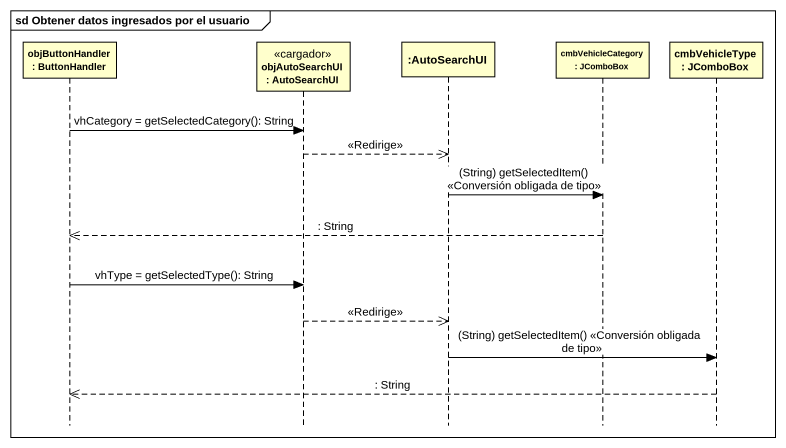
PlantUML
@startuml
mainframe sd Obtener datos ingresados por el usuario
hide footbox
participant "objButtonHandler : ButtonHandler" as objButtonHandler
participant "objAutoSearchUI : AutoSearchUI" as objAutoSearchUI <<cargador>>
participant ":AutoSearchUI" as AutoSearchUI
participant "cmbVehicleCategory : JComboBox" as cmbVehicleCategory
participant "cmbVehicleType : JComboBox" as cmbVehicleType

objButtonHandler -> objAutoSearchUI : vhCategory = getSelectedCategory(): String
objAutoSearchUI -->> AutoSearchUI : <<Redirige>>
AutoSearchUI -> cmbVehicleCategory : (String) getSelectedItem() <<Conversión obligada de tipo>>
cmbVehicleCategory -->> objButtonHandler : : String
objButtonHandler -> objAutoSearchUI : vhType = getSelectedType(): String
objAutoSearchUI -->> AutoSearchUI : <<Redirige>>
AutoSearchUI -> cmbVehicleType : (String) getSelectedItem() <<Conversión obligada de tipo>>
cmbVehicleType -->> objButtonHandler : : String
@enduml
